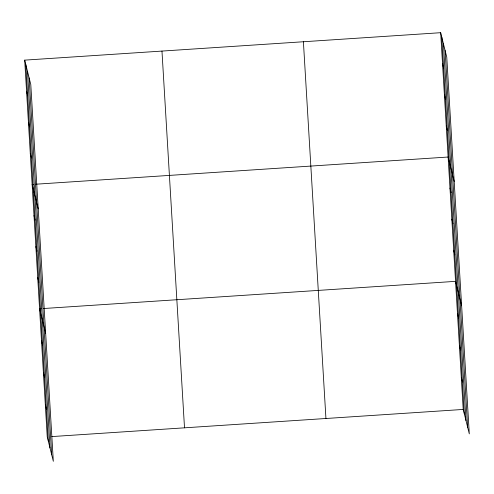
<?xml version="1.0" encoding="UTF-8"?>
<svg xmlns="http://www.w3.org/2000/svg" width="494" height="494" viewBox="0 0 494 494"><rect width="100%" height="100%" fill="white"/><g stroke="black" fill="none" stroke-linecap="round" stroke-linejoin="round"><path stroke-width="0.74" d="M24.7 60.132L30.789 84.56L53.327 461.303L47.239 436.881L24.7 60.132L440.673 32.697L446.761 57.119L469.3 433.868L463.211 409.44L440.673 32.697M33.66 184.361L32.135 184.46L38.229 208.882M35.951 184.206L448.107 157.024L454.202 181.446M41.101 308.688L39.576 308.787L45.664 333.209M43.386 308.534L455.548 281.352L461.637 305.774M51.814 436.579L463.211 409.44M442.531 63.782L443.668 68.333M444.39 94.86L445.526 99.411M446.249 125.939L447.385 130.496M449.972 188.103L451.102 192.654M451.831 219.188L452.967 223.739M453.69 250.267L454.826 254.818M457.463 313.375L458.599 317.926M459.377 345.399L460.513 349.95M461.297 377.422L462.427 381.973M26.559 91.217L27.695 95.768M28.417 122.296L29.554 126.847M30.276 153.381L31.412 157.932M34 215.545L35.13 220.096M35.858 246.623L36.988 251.174M37.717 277.702L38.853 282.259M41.49 340.811L42.626 345.362M43.404 372.834L44.54 377.385M45.325 404.858L46.455 409.409M445.125 50.561L467.664 427.31M443.445 43.805L465.978 420.555M441.809 37.248L464.348 413.997M303.402 41.749L325.941 418.498M161.97 51.08L184.509 427.823M29.152 78.003L51.691 454.746M27.473 71.247L50.005 447.99M25.836 64.689L48.375 441.432"/></g></svg>
